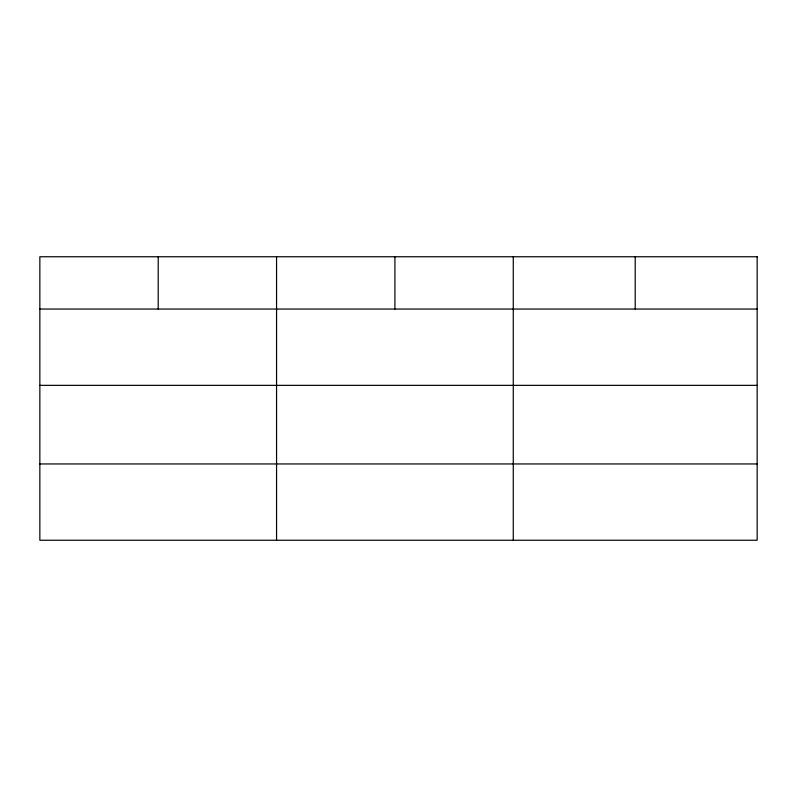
<?xml version="1.0" encoding="UTF-8"?>
<svg xmlns="http://www.w3.org/2000/svg" width="797" height="797" viewBox="0 0 797 797"><rect width="100%" height="100%" fill="white"/><g stroke="black" fill="none" stroke-linecap="round" stroke-linejoin="round"><path stroke-width="1.2" d="M39.85 309.047L757.15 309.047M39.85 385.349L757.15 385.349M39.85 463.954L757.15 463.954M635.209 256.754L635.209 309.047M513.268 256.754L513.268 540.246M394.913 256.754L394.913 309.047M276.559 256.754L276.559 540.246M158.204 256.754L158.204 309.047M757.15 256.754L39.85 256.754L39.85 540.246L757.15 540.246L757.15 256.754"/></g></svg>
